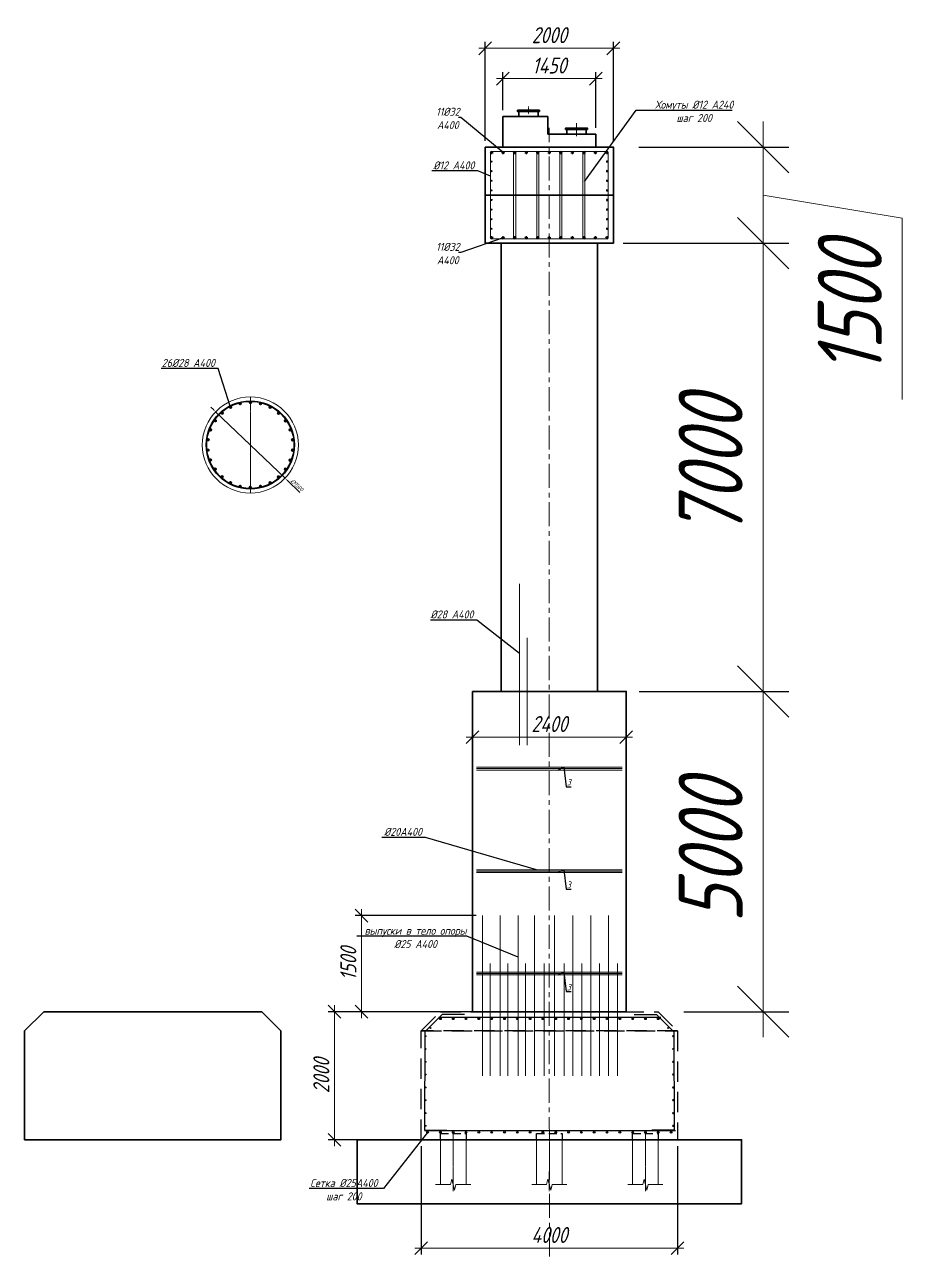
# Model space of a CAD drawing. Header units: millimetres. Extents: x 263685 to 14136308, y -2404013 to 2433772.
# Drawn here: x 6582656 to 6596354, y 157773 to 177007 of the extents above; entities that cross this region are included whole.
import ezdxf
from ezdxf import colors
from ezdxf.entities.mleader import LeaderData, LeaderLine
from ezdxf.math import Vec2, Vec3

# ---------------------------------------------------------------- set-up
doc = ezdxf.new("R2010")
doc.units = ezdxf.units.MM
doc.linetypes.add('невидимая', pattern=[9.525, 6.35, -3.175])
doc.linetypes.add('осевая', pattern=[2, 1.25, -0.25, 0.25, -0.25])
for name, color, linetype, lineweight in [('1-Бетон', 106, 'Continuous', 35), ('ИС_АРМ_d12_A240', 4, 'Continuous', 30), ('ИС_Арматура', 1, 'Continuous', 35), ('ИС_Мвн', 3, 'Continuous', 18), ('ИС_ОПОР_Wide_раб.арматура', 6, 'Continuous', 50), ('ИС_ОПОР_Тон', 3, 'Continuous', 18), ('ИС_Ось', 3, 'осевая', 18), ('ИС_Размер', 3, 'Continuous', 18), ('ИС_Размеры', 3, 'Continuous', 18), ('ИС_РЗМ', 3, 'Continuous', 18), ('ИС_Тон', 3, 'Continuous', 18), ('ИС_Тонкая', 3, 'Continuous', 18), ('Тонкая', 3, 'Continuous', 15)]:
    doc.layers.add(name, color=color, linetype=linetype, lineweight=lineweight)
doc.layers.add('ИС_Невидимая', color=4, linetype='невидимая')
doc.styles.add('0', font='isocpeur.ttf', dxfattribs={"width": 0.8, "oblique": 15})
doc.styles.add('ROMANS', font='isocpeur.ttf', dxfattribs={"width": 0.9, "oblique": 15})
doc.dimstyles.new('25$3', dxfattribs={"dimscale": 25, "dimtxt": 2.5, "dimasz": 2, "dimexe": 1, "dimexo": 1, "dimgap": 0.8, "dimtad": 1, "dimdec": 0, "dimzin": 0, "dimdsep": 46, "dimtxsty": '0', "dimcen": 0.09, "dimdle": 1, "dimclrd": 3, "dimclre": 3, "dimclrt": 4, "dimadec": 4, "dimazin": 0, "dimtfac": 1, "dimtdec": 0, "dimtmove": 1, "dimatfit": 2, "dimfxl": 1, "dimtolj": 1, "dimtzin": 0, "dimlwd": -1, "dimarcsym": 0})
doc.dimstyles.new('М100', dxfattribs={"dimscale": 100, "dimtxt": 2.5, "dimasz": 2, "dimexe": 1, "dimexo": 1, "dimgap": 0.8, "dimtad": 1, "dimdec": 0, "dimzin": 0, "dimdsep": 46, "dimtxsty": '0', "dimblk": 'OBLIQUE', "dimcen": 0.09, "dimdle": 1, "dimclrd": 256, "dimclre": 256, "dimclrt": 256, "dimadec": 4, "dimazin": 0, "dimtfac": 1, "dimtdec": 0, "dimtmove": 1, "dimatfit": 2, "dimfxl": 1, "dimtolj": 1, "dimtzin": 0, "dimlwd": -1, "dimarcsym": 0})
doc.dimstyles.new('М400нов', dxfattribs={"dimscale": 400, "dimtxt": 2.5, "dimasz": 2, "dimexe": 1, "dimexo": 1, "dimgap": 0.8, "dimtad": 1, "dimdec": 0, "dimzin": 0, "dimdsep": 46, "dimtxsty": '0', "dimblk": 'OBLIQUE', "dimcen": 0.09, "dimdle": 1, "dimclrd": 256, "dimclre": 256, "dimclrt": 256, "dimadec": 4, "dimazin": 0, "dimtfac": 1, "dimtdec": 0, "dimtmove": 1, "dimatfit": 2, "dimfxl": 1, "dimtolj": 1, "dimtzin": 0, "dimlwd": -1, "dimarcsym": 0})

# ---------------------------------------------------------------- blocks, each defined once
blk = doc.blocks.new('_OBLIQUE')
at = {"color": 0, "linetype": 'ByBlock', "lineweight": -2}
blk.add_line((0.5, 0.5), (-0.5, -0.5), dxfattribs=at)
blk = doc.blocks.new('*D714')
at = {"layer": 'Defpoints', "color": 0, "linetype": 'Continuous', "transparency": 16777216}
for p in [(6591844, 173594), (6591845, 166594), (6594181, 166594)]:
    blk.add_point(p, dxfattribs=at)
at = {"layer": 'ИС_Размер', "transparency": 16777216}
blk.add_line((6594181, 173994), (6594181, 166194), dxfattribs=at)
at = {"layer": 'ИС_Размер', "lineweight": -2, "transparency": 16777216}
for p, q in [((6592244, 173594), (6594581, 173594)), ((6592245, 166594), (6594581, 166594))]:
    blk.add_line(p, q, dxfattribs=at)
at = {"layer": 'ИС_Размер', "linetype": 'Continuous', "transparency": 16777216, "xscale": 800, "yscale": 800, "zscale": 800}
for p, rotation in [((6594181, 173594), 90), ((6594181, 166594), 270)]:
    blk.add_blockref('_OBLIQUE', p, dxfattribs=dict(at, rotation=rotation))
at = {"layer": 'ИС_Размер', "linetype": 'Continuous', "transparency": 16777216, "insert": (6593361, 170094), "char_height": 1000, "attachment_point": 5, "rotation": 90, "style": '0'}
blk.add_mtext('\\A1;7000', dxfattribs=at)
blk = doc.blocks.new('*D715')
at = {"layer": 'Defpoints', "color": 0, "linetype": 'Continuous', "transparency": 16777216}
for p in [(6592344, 166594), (6592545, 161594), (6594181, 161594)]:
    blk.add_point(p, dxfattribs=at)
at = {"layer": 'ИС_Размер', "transparency": 16777216}
blk.add_line((6594181, 166994), (6594181, 161194), dxfattribs=at)
at = {"layer": 'ИС_Размер', "lineweight": -2, "transparency": 16777216}
for p, q in [((6592744, 166594), (6594581, 166594)), ((6592945, 161594), (6594581, 161594))]:
    blk.add_line(p, q, dxfattribs=at)
at = {"layer": 'ИС_Размер', "linetype": 'Continuous', "transparency": 16777216, "xscale": 800, "yscale": 800, "zscale": 800}
for p, rotation in [((6594181, 166594), 90), ((6594181, 161594), 270)]:
    blk.add_blockref('_OBLIQUE', p, dxfattribs=dict(at, rotation=rotation))
at = {"layer": 'ИС_Размер', "linetype": 'Continuous', "transparency": 16777216, "insert": (6593361, 164094), "char_height": 1000, "attachment_point": 5, "rotation": 90, "style": '0'}
blk.add_mtext('\\A1;5000', dxfattribs=at)
blk = doc.blocks.new('*D716')
at = {"layer": 'Defpoints', "color": 0, "linetype": 'Continuous', "transparency": 16777216}
for p in [(6591844, 175094), (6591595, 173594), (6594181, 173594)]:
    blk.add_point(p, dxfattribs=at)
at = {"layer": 'ИС_Размер', "transparency": 16777216}
for p, q in [((6594181, 175494), (6594181, 173194)), ((6594181, 174344), (6596354, 173984)), ((6596354, 173984), (6596354, 171156))]:
    blk.add_line(p, q, dxfattribs=at)
at = {"layer": 'ИС_Размер', "lineweight": -2, "transparency": 16777216}
for p, q in [((6592244, 175094), (6594581, 175094)), ((6591995, 173594), (6594581, 173594))]:
    blk.add_line(p, q, dxfattribs=at)
at = {"layer": 'ИС_Размер', "linetype": 'Continuous', "transparency": 16777216, "xscale": 800, "yscale": 800, "zscale": 800}
for p, rotation in [((6594181, 175094), 90), ((6594181, 173594), 270)]:
    blk.add_blockref('_OBLIQUE', p, dxfattribs=dict(at, rotation=rotation))
at = {"layer": 'ИС_Размер', "linetype": 'Continuous', "transparency": 16777216, "insert": (6595534, 172570), "char_height": 1000, "attachment_point": 5, "rotation": 90, "style": '0'}
blk.add_mtext('\\A1;1500', dxfattribs=at)
blk = doc.blocks.new('*D717')
at = {"layer": 'Defpoints', "color": 0, "linetype": 'Continuous', "transparency": 16777216}
for p in [(6588845, 159595), (6592845, 159594), (6592845, 157902)]:
    blk.add_point(p, dxfattribs=at)
at = {"layer": 'ИС_Размер', "lineweight": -2, "transparency": 16777216}
for p, q in [((6588845, 159495), (6588845, 157802)), ((6592845, 159494), (6592845, 157802))]:
    blk.add_line(p, q, dxfattribs=at)
at = {"layer": 'ИС_Размер', "transparency": 16777216}
blk.add_line((6588745, 157902), (6592945, 157902), dxfattribs=at)
at = {"layer": 'ИС_Размер', "linetype": 'Continuous', "transparency": 16777216, "xscale": 200, "yscale": 200, "zscale": 200, "rotation": 180}
blk.add_blockref('_OBLIQUE', (6588845, 157902), dxfattribs=at)
at = {"layer": 'ИС_Размер', "linetype": 'Continuous', "transparency": 16777216, "xscale": 200, "yscale": 200, "zscale": 200}
blk.add_blockref('_OBLIQUE', (6592845, 157902), dxfattribs=at)
at = {"layer": 'ИС_Размер', "linetype": 'Continuous', "transparency": 16777216, "insert": (6590845, 158107), "char_height": 250, "attachment_point": 5, "style": '0'}
blk.add_mtext('\\A1;4000', dxfattribs=at)
blk = doc.blocks.new('*D798')
at = {"layer": 'Defpoints', "color": 0, "transparency": 16777216}
for p in [(6585637, 170962), (6586720, 169925)]:
    blk.add_point(p, dxfattribs=at)
at = {"layer": 'ИС_РЗМ', "color": 3, "transparency": 16777216}
for p, q in [((6585601, 170997), (6585564, 171032)), ((6585637, 170962), (6586720, 169925)), ((6586952, 169702), (6586756, 169890))]:
    blk.add_line(p, q, dxfattribs=at)
for points in [[(6585606, 171003), (6585595, 170991), (6585637, 170962)], [(6586762, 169896), (6586750, 169884), (6586720, 169925)]]:
    blk.add_solid(points, dxfattribs=at)
at = {"layer": 'ИС_РЗМ', "color": 4, "transparency": 16777216, "insert": (6586907, 169816), "char_height": 62.5, "attachment_point": 5, "rotation": 316.2231, "style": '0'}
blk.add_mtext('\\A1;∅1500', dxfattribs=at)
blk = doc.blocks.new('*U517')
at = {"layer": 'ИС_Арматура', "ltscale": 1000}
h = blk.add_hatch(dxfattribs=at)
h.set_pattern_fill('AR-RROOF', color=256, scale=0.1, angle=20)
h.set_pattern_definition([(20, (7315.31553, 9481.92542), (0.1725303622, 0.1692136936), [1.5, -0.2, 0.5, -0.1]), (20, (7315.42341, 9482.0179), (-0.1394579411, 0.0907771042), [0.3, -0.033, 0.6, -0.075]), (20, (7315.333445, 9482.0224), (0.4657248132, 0.24080988012), [0.8, -0.14, 0.4, -0.1])])
h.paths.add_polyline_path([(14, 0, 1), (-14, 0, 1)])
at = {"layer": 'Defpoints', "ltscale": 1000}
blk.add_circle((0, 0), 15.2, dxfattribs=at)
at = {"layer": 'ИС_Арматура', "ltscale": 1000}
blk.add_circle((0, 0), 14, dxfattribs=at)
blk = doc.blocks.new('*U518')
at = {"layer": '1-Бетон', "color": 0, "linetype": 'ByBlock', "lineweight": -2, "transparency": 16777216}
for p, rotation in [((6584115, 169452), 27.69230769230766), ((6584265, 169508), 13.84615384615385), ((6584583, 169508), 346.1538461538462), ((6584733, 169451), 332.3076923076924), ((6583877, 169241), 55.38461538461539), ((6583983, 169361), 41.53846153846152), ((6584865, 169359), 318.4615384615385), ((6584971, 169239), 304.6153846153847), ((6583802, 169099), 69.23076923076923), ((6585045, 169097), 290.7692307692308), ((6583764, 168944), 83.07692307692305), ((6585083, 168942), 276.923076923077), ((6583763, 168783), 96.92307692307689), ((6585083, 168781), 263.0769230769231), ((6583801, 168628), 110.7692307692308), ((6583876, 168486), 124.6153846153846), ((6584970, 168484), 235.3846153846154), ((6585045, 168626), 249.2307692307693), ((6583982, 168366), 138.4615384615385), ((6584863, 168364), 221.5384615384615), ((6584113, 168274), 152.3076923076923), ((6584263, 168217), 166.1538461538462), ((6584422, 168198), 180), ((6584581, 168217), 193.8461538461538), ((6584731, 168273), 207.6923076923077)]:
    blk.add_blockref('*U517', p, dxfattribs=dict(at, rotation=rotation))
blk.add_blockref('*U517', (6584424, 169527), dxfattribs=at)
blk = doc.blocks.new('_None')
blk = doc.blocks.new('*D738')
at = {"layer": 'Defpoints', "color": 0, "linetype": 'Continuous', "transparency": 16777216}
for p in [(6589145, 161594), (6587492, 159594), (6588845, 159594)]:
    blk.add_point(p, dxfattribs=at)
at = {"layer": 'ИС_Размер', "lineweight": -2, "transparency": 16777216}
for p, q in [((6589045, 161594), (6587392, 161594)), ((6588745, 159594), (6587392, 159594))]:
    blk.add_line(p, q, dxfattribs=at)
at = {"layer": 'ИС_Размер', "transparency": 16777216}
blk.add_line((6587492, 161694), (6587492, 159494), dxfattribs=at)
at = {"layer": 'ИС_Размер', "linetype": 'Continuous', "transparency": 16777216, "xscale": 200, "yscale": 200, "zscale": 200}
for p, rotation in [((6587492, 161594), 90), ((6587492, 159594), 270)]:
    blk.add_blockref('_OBLIQUE', p, dxfattribs=dict(at, rotation=rotation))
at = {"layer": 'ИС_Размер', "linetype": 'Continuous', "transparency": 16777216, "insert": (6587287, 160594), "char_height": 250, "attachment_point": 5, "rotation": 90, "style": '0'}
blk.add_mtext('\\A1;2000', dxfattribs=at)
blk = doc.blocks.new('*U521')
at = {"color": 6}
for radius in [7, 6]:
    blk.add_circle((0, 0), radius, dxfattribs=at)
blk = doc.blocks.new('*U522')
at = {"color": 0, "linetype": 'ByBlock', "lineweight": -2, "transparency": 16777216}
for p in [(0, 0), (0, -200), (0, -400), (0, -600), (0, -800), (0, -1000), (0, -1200), (0, -1400)]:
    blk.add_blockref('*U521', p, dxfattribs=at)
blk = doc.blocks.new('*U523')
at = {"color": 1}
for radius in [12.5, 13.5]:
    blk.add_circle((0, 0), radius, dxfattribs=at)
blk = doc.blocks.new('*U524')
at = {"color": 0, "linetype": 'ByBlock', "lineweight": -2, "transparency": 16777216}
for p in [(0, 0), (200, 0), (400, 0), (600, 0), (800, 0), (1000, 0), (1200, 0), (1400, 0), (1600, 0), (1800, 0), (2000, 0), (2200, 0), (2400, 0), (2600, 0), (2800, 0), (3000, 0), (3200, 0), (3400, 0)]:
    blk.add_blockref('*U523', p, dxfattribs=at)
blk = doc.blocks.new('*U525')
at = {"color": 1}
for radius in [12.5, 13.5]:
    blk.add_circle((0, 0), radius, dxfattribs=at)
blk = doc.blocks.new('*U526')
at = {"color": 0, "linetype": 'ByBlock', "lineweight": -2, "transparency": 16777216}
for p in [(0, 0), (200, 0), (400, 0), (600, 0), (800, 0), (1000, 0), (1200, 0), (1400, 0), (1600, 0), (1800, 0), (2000, 0), (2200, 0), (2400, 0), (2600, 0), (2800, 0), (3000, 0), (3200, 0), (3400, 0), (3600, 0), (3800, 0)]:
    blk.add_blockref('*U525', p, dxfattribs=at)
blk = doc.blocks.new('*U446')
at = {"color": 0, "linetype": 'ByBlock', "lineweight": -2}
for p, q in [((0, 0), (-3, 0)), ((6.38, 0), (0, 0)), ((16.26, 0), (9.88, 0)), ((16.26, 0), (19.26, 0))]:
    blk.add_line(p, q, dxfattribs=at)
blk.add_lwpolyline([(9.88, 0), (9, -3.5), (7.25, 3.5), (6.38, 0)], dxfattribs=at)
blk = doc.blocks.new('*U444')
at = {"color": 0, "linetype": 'ByBlock', "lineweight": -2}
for p, q in [((0, 0), (-3, 0)), ((6.38, 0), (0, 0)), ((16.26, 0), (9.88, 0)), ((16.26, 0), (19.26, 0))]:
    blk.add_line(p, q, dxfattribs=at)
blk.add_lwpolyline([(9.88, 0), (9, -3.5), (7.25, 3.5), (6.38, 0)], dxfattribs=at)
blk = doc.blocks.new('*U445')
at = {"color": 0, "linetype": 'ByBlock', "lineweight": -2}
for p, q in [((0, 0), (-3, 0)), ((6.38, 0), (0, 0)), ((16.26, 0), (9.88, 0)), ((16.26, 0), (19.26, 0))]:
    blk.add_line(p, q, dxfattribs=at)
blk.add_lwpolyline([(9.88, 0), (9, -3.5), (7.25, 3.5), (6.38, 0)], dxfattribs=at)
blk = doc.blocks.new('*U489')
at = {"color": 6}
for radius in [7, 6]:
    blk.add_circle((0, 0), radius, dxfattribs=at)
blk = doc.blocks.new('*U490')
at = {"color": 0, "linetype": 'ByBlock', "lineweight": -2, "transparency": 16777216}
for p in [(0, 0), (0, -200), (0, -400), (0, -600), (0, -800), (0, -1000), (0, -1200), (0, -1400)]:
    blk.add_blockref('*U489', p, dxfattribs=at)
blk = doc.blocks.new('*D783')
at = {"layer": 'Defpoints', "color": 0, "linetype": 'Continuous', "transparency": 16777216}
for p in [(6589645, 166594), (6592045, 166594), (6592045, 165881)]:
    blk.add_point(p, dxfattribs=at)
at = {"layer": 'ИС_Размер', "lineweight": -2, "transparency": 16777216}
for p, q in [((6589645, 166494), (6589645, 165781)), ((6592045, 166494), (6592045, 165781))]:
    blk.add_line(p, q, dxfattribs=at)
at = {"layer": 'ИС_Размер', "transparency": 16777216}
blk.add_line((6589545, 165881), (6592145, 165881), dxfattribs=at)
at = {"layer": 'ИС_Размер', "linetype": 'Continuous', "transparency": 16777216, "xscale": 200, "yscale": 200, "zscale": 200, "rotation": 180}
blk.add_blockref('_OBLIQUE', (6589645, 165881), dxfattribs=at)
at = {"layer": 'ИС_Размер', "linetype": 'Continuous', "transparency": 16777216, "xscale": 200, "yscale": 200, "zscale": 200}
blk.add_blockref('_OBLIQUE', (6592045, 165881), dxfattribs=at)
at = {"layer": 'ИС_Размер', "linetype": 'Continuous', "transparency": 16777216, "insert": (6590845, 166086), "char_height": 250, "attachment_point": 5, "style": '0'}
blk.add_mtext('\\A1;2400', dxfattribs=at)
blk = doc.blocks.new('*D705')
at = {"layer": 'Defpoints', "color": 0, "linetype": 'Continuous', "transparency": 16777216}
for p in [(6591844, 176638), (6589844, 175094), (6591844, 175094)]:
    blk.add_point(p, dxfattribs=at)
at = {"layer": 'ИС_Размер', "transparency": 16777216}
blk.add_line((6589744, 176638), (6591944, 176638), dxfattribs=at)
at = {"layer": 'ИС_Размер', "lineweight": -2, "transparency": 16777216}
for p, q in [((6589844, 175194), (6589844, 176738)), ((6591844, 175194), (6591844, 176738))]:
    blk.add_line(p, q, dxfattribs=at)
at = {"layer": 'ИС_Размер', "linetype": 'Continuous', "transparency": 16777216, "xscale": 200, "yscale": 200, "zscale": 200, "rotation": 180}
blk.add_blockref('_OBLIQUE', (6589844, 176638), dxfattribs=at)
at = {"layer": 'ИС_Размер', "linetype": 'Continuous', "transparency": 16777216, "xscale": 200, "yscale": 200, "zscale": 200}
blk.add_blockref('_OBLIQUE', (6591844, 176638), dxfattribs=at)
at = {"layer": 'ИС_Размер', "linetype": 'Continuous', "transparency": 16777216, "insert": (6590844, 176843), "char_height": 250, "attachment_point": 5, "style": '0'}
blk.add_mtext('\\A1;2000', dxfattribs=at)
blk = doc.blocks.new('*D785')
at = {"layer": 'Defpoints', "color": 0, "linetype": 'Continuous', "transparency": 16777216}
for p in [(6589802, 163094), (6587913, 161594), (6589802, 161594)]:
    blk.add_point(p, dxfattribs=at)
at = {"layer": 'ИС_Размер', "transparency": 16777216}
blk.add_line((6587913, 163194), (6587913, 161494), dxfattribs=at)
at = {"layer": 'ИС_Размер', "lineweight": -2, "transparency": 16777216}
for p, q in [((6589702, 163094), (6587813, 163094)), ((6589702, 161594), (6587813, 161594))]:
    blk.add_line(p, q, dxfattribs=at)
at = {"layer": 'ИС_Размер', "linetype": 'Continuous', "transparency": 16777216, "xscale": 200, "yscale": 200, "zscale": 200}
for p, rotation in [((6587913, 163094), 90), ((6587913, 161594), 270)]:
    blk.add_blockref('_OBLIQUE', p, dxfattribs=dict(at, rotation=rotation))
at = {"layer": 'ИС_Размер', "linetype": 'Continuous', "transparency": 16777216, "insert": (6587708, 162344), "char_height": 250, "attachment_point": 5, "rotation": 90, "style": '0'}
blk.add_mtext('\\A1;1500', dxfattribs=at)
blk = doc.blocks.new('A$Ca08b061d')
at = {"layer": 'ИС_ОПОР_Wide_раб.арматура'}
h = blk.add_hatch(color=256, dxfattribs=at)
h.dxf.hatch_style = 1
edge = h.paths.add_edge_path()
edge.add_arc((0, 0), 11, 0, 360)
at = {"layer": 'Defpoints'}
blk.add_circle((0, 0), 12, dxfattribs=at)
at = {"layer": 'ИС_ОПОР_Wide_раб.арматура'}
blk.add_circle((0, 0), 11, dxfattribs=at)
blk = doc.blocks.new('*U499')
at = {"color": 1}
blk.add_blockref('A$Ca08b061d', (0, 0), dxfattribs=at)
blk = doc.blocks.new('*U500')
at = {"color": 0, "linetype": 'ByBlock', "lineweight": -2, "transparency": 16777216}
for p in [(0, 0), (180, 0), (360, 0), (540, 0), (720, 0), (900, 0), (1080, 0), (1260, 0), (1440, 0), (1620, 0), (1800, 0)]:
    blk.add_blockref('*U499', p, dxfattribs=at)
blk = doc.blocks.new('*U501')
at = {"color": 1}
blk.add_blockref('A$Ca08b061d', (0, 0), dxfattribs=at)
blk = doc.blocks.new('*U502')
at = {"color": 0, "linetype": 'ByBlock', "lineweight": -2, "transparency": 16777216}
for p in [(0, 0), (180, 0), (360, 0), (540, 0), (720, 0), (900, 0), (1080, 0), (1260, 0), (1440, 0), (1620, 0), (1800, 0)]:
    blk.add_blockref('*U501', p, dxfattribs=at)
blk = doc.blocks.new('*U503')
at = {"color": 1}
blk.add_circle((0, 0), 8, dxfattribs=at)
blk = doc.blocks.new('*U504')
at = {"color": 0, "linetype": 'ByBlock', "lineweight": -2, "transparency": 16777216}
for p in [(0, 1050), (0, 900), (0, 750), (0, 600), (0, 450), (0, 300), (0, 150), (0, 0)]:
    blk.add_blockref('*U503', p, dxfattribs=at)
blk = doc.blocks.new('*U505')
at = {"color": 1}
blk.add_circle((0, 0), 8, dxfattribs=at)
blk = doc.blocks.new('*U506')
at = {"color": 0, "linetype": 'ByBlock', "lineweight": -2, "transparency": 16777216}
for p in [(0, 1050), (0, 900), (0, 750), (0, 600), (0, 450), (0, 300), (0, 150), (0, 0)]:
    blk.add_blockref('*U505', p, dxfattribs=at)
blk = doc.blocks.new('*D806')
at = {"layer": 'Defpoints', "color": 0, "linetype": 'Continuous', "transparency": 16777216}
for p in [(6591569, 176164), (6590119, 175570), (6591569, 175294)]:
    blk.add_point(p, dxfattribs=at)
at = {"layer": 'ИС_Размер', "lineweight": -2, "transparency": 16777216}
for p, q in [((6590119, 175670), (6590119, 176264)), ((6591569, 175394), (6591569, 176264))]:
    blk.add_line(p, q, dxfattribs=at)
at = {"layer": 'ИС_Размер', "transparency": 16777216}
blk.add_line((6590019, 176164), (6591669, 176164), dxfattribs=at)
at = {"layer": 'ИС_Размер', "linetype": 'Continuous', "transparency": 16777216, "xscale": 200, "yscale": 200, "zscale": 200, "rotation": 180}
blk.add_blockref('_OBLIQUE', (6590119, 176164), dxfattribs=at)
at = {"layer": 'ИС_Размер', "linetype": 'Continuous', "transparency": 16777216, "xscale": 200, "yscale": 200, "zscale": 200}
blk.add_blockref('_OBLIQUE', (6591569, 176164), dxfattribs=at)
at = {"layer": 'ИС_Размер', "linetype": 'Continuous', "transparency": 16777216, "insert": (6590844, 176369), "char_height": 250, "attachment_point": 5, "style": '0'}
blk.add_mtext('\\A1;1450', dxfattribs=at)

msp = doc.modelspace()

# ---------------------------------------------------------------- linework, layer by layer
at = {"color": 6}
for points in [[(6589520.351, 161549.3773), (6589170.351, 161549.3773), (6588899.3812, 161278.3514), (6588894.6383, 159744.4082), (6589244.6383, 159744.4082)], [(6592168.9301, 161549.4915), (6592518.9301, 161549.5217), (6592789.9233, 161278.5193), (6592794.7985, 159744.5764), (6592444.7985, 159744.5462)]]:
    msp.add_lwpolyline(points, dxfattribs=at)
at = {"color": 1}
for points in [[(6589119.9253, 161510.8773), (6592586.14, 161510.8773)], [(6588894.7574, 159739.4044), (6592814.72, 159739.0782)]]:
    msp.add_lwpolyline(points, dxfattribs=at)
at = {"color": 6}
for centre in [(6588989.9754, 161339.2628), (6592699.3238, 161339.4229)]:
    msp.add_circle(centre, 7, dxfattribs=at)
at = {"layer": '1-Бетон'}
for points in [[(6590689.3039, 175650.0053), (6590349.3039, 175650.0053), (6590349.3039, 175670.0053), (6590689.3039, 175670.0053)], [(6590669.3039, 175650.0053), (6590369.3039, 175650.0053), (6590369.3039, 175570.4269), (6590669.3039, 175570.4269)], [(6591439.3237, 175372.4086), (6591099.3237, 175372.4086), (6591099.3237, 175392.4086), (6591439.3237, 175392.4086)], [(6591419.3237, 175294.4086), (6591119.3237, 175294.4086), (6591119.3237, 175372.4086), (6591419.3237, 175372.4086)], [(6589844.0437, 175094.4086), (6591844.1098, 175094.4086), (6591844.1098, 173594.4086), (6589844.0437, 173594.4086)], [(6589644.5536, 166594.4086), (6592044.5536, 166594.4086), (6592044.6383, 161594.3579), (6589644.6383, 161594.3579)]]:
    msp.add_lwpolyline(points, close=True, dxfattribs=at)
for points in [[(6590119.3168, 175094.4086), (6590119.3039, 175570.4269), (6590819.298, 175570.4269), (6590819.298, 175294.4086)], [(6590819.298, 175294.4086), (6591569.0264, 175294.4086), (6591569.0134, 175094.4086), (6590119.3168, 175094.4086), (6590119.3168, 175094.4086)], [(6589844.0437, 174344.4086), (6591844.1098, 174344.4086)], [(6591594.9081, 173594.4086), (6591594.5536, 166594.4086), (6590094.5536, 166594.4086), (6590094.9081, 173594.4086)], [(6582655.8702, 161294.381), (6582955.857, 161594.3773), (6586356.3909, 161594.3802), (6586655.8702, 161294.3773), (6586655.9451, 159594.3773), (6582655.9451, 159594.8931), (6582655.9467, 161294.381)]]:
    msp.add_lwpolyline(points, dxfattribs=at)
at = {"layer": '1-Бетон', "color": 5}
msp.add_lwpolyline([(6587844.0338, 159594.3773), (6593844.1202, 159594.3773), (6593844.1202, 158594.3773), (6587844.0338, 158594.3773)], close=True, dxfattribs=at)
at = {"layer": 'ИС_АРМ_d12_A240'}
for radius in [690, 680]:
    msp.add_circle((6586178.1452, 170443.5338), radius, dxfattribs=at)
at = {"layer": 'ИС_Невидимая', "ltscale": 50}
for points in [[(6592844.6515, 161294.3773), (6588844.6515, 161294.381), (6589144.6383, 161594.3773), (6592545.1722, 161594.3802)], [(6592844.7264, 159594.3773), (6588844.7264, 159594.3773), (6588844.6515, 161294.381), (6592844.6515, 161294.3773)]]:
    msp.add_lwpolyline(points, close=True, dxfattribs=at)
at = {"layer": 'ИС_Невидимая', "ltscale": 20}
for points in [[(6589144.7301, 159594.3592), (6589144.7301, 159694.3592), (6589544.6967, 159694.4114), (6589544.6967, 159594.4114)], [(6590644.7301, 159594.3592), (6590644.7301, 159694.3592), (6591044.6967, 159694.4114), (6591044.6967, 159594.4114)], [(6592144.7301, 159594.3592), (6592144.7301, 159694.3592), (6592544.6967, 159694.4114), (6592544.6967, 159594.4114)]]:
    msp.add_lwpolyline(points, dxfattribs=at)
at = {"layer": 'ИС_ОПОР_Тон', "ltscale": 500}
for points in [[(6589144.7096, 158893.8103), (6589144.7301, 159594.3552)], [(6589544.6967, 159594.3552), (6589544.6967, 158893.8103)], [(6590644.7096, 158893.8103), (6590644.7301, 159594.3552)], [(6591044.6967, 159594.3552), (6591044.6967, 158893.8103)], [(6592144.7096, 158893.8103), (6592144.7301, 159594.3552)], [(6592544.6967, 159594.3552), (6592544.6967, 158893.8103)]]:
    msp.add_lwpolyline(points, dxfattribs=at)
at = {"layer": 'ИС_Ось', "ltscale": 20}
msp.add_line((6586178.3391, 171193.5338, 0), (6586178.3391, 169693.5338, 0), dxfattribs=at)
at = {"layer": 'ИС_Ось', "ltscale": 10}
msp.add_lwpolyline([(6590519.0437, 175730.0692), (6590519.0437, 175606.7846)], dxfattribs=at)
at = {"layer": 'ИС_Ось'}
msp.add_lwpolyline([(6591269.4521, 175469.065), (6591269.4521, 175263.8707)], dxfattribs=at)
at = {"layer": 'ИС_Ось', "ltscale": 300}
msp.add_lwpolyline([(6590844.8066, 157773.3697), (6590844.0303, 175398.3256)], dxfattribs=at)
at = {"layer": 'ИС_Ось', "ltscale": 20}
for points in [[(6589344.7134, 159694.3853), (6589344.7032, 158793.8229)], [(6592344.7134, 159694.3853), (6592344.7032, 158793.8229)], [(6590844.7264, 159594.3773), (6590844.7032, 158793.8229)]]:
    msp.add_lwpolyline(points, dxfattribs=at)
msp.add_circle((6586178.1452, 170443.5338), 685, dxfattribs=at)
at = {"layer": 'ИС_Размеры'}
for points in [[(6589927.2184, 174344.4086), (6589927.2184, 173677.4172, 0.4142135624), (6589942.2184, 173662.4172), (6590124.1061, 173663.4773), (6590305.9937, 173662.4172, 0.4142135624), (6590320.9937, 173677.4172), (6590320.9937, 174344.4086), (6590320.9937, 175011.4, 0.4142135624), (6590305.9937, 175026.4), (6590124.1061, 175025.3398), (6589942.2184, 175026.4, 0.4142135624), (6589927.2184, 175011.4)], [(6590287.2184, 174344.4086), (6590287.2184, 173677.4172, 0.4142135624), (6590302.2184, 173662.4172), (6590484.1061, 173663.4773), (6590665.9937, 173662.4172, 0.4142135624), (6590680.9937, 173677.4172), (6590680.9937, 174344.4086), (6590680.9937, 175011.4, 0.4142135624), (6590665.9937, 175026.4), (6590484.1061, 175025.3398), (6590302.2184, 175026.4, 0.4142135624), (6590287.2184, 175011.4)], [(6590647.2184, 174344.4086), (6590647.2184, 173677.4172, 0.4142135624), (6590662.2184, 173662.4172), (6590844.1061, 173663.4773), (6591025.9937, 173662.4172, 0.4142135624), (6591040.9937, 173677.4172), (6591040.9937, 174344.4086), (6591040.9937, 175011.4, 0.4142135624), (6591025.9937, 175026.4), (6590844.1061, 175025.3398), (6590662.2184, 175026.4, 0.4142135624), (6590647.2184, 175011.4)], [(6591007.2184, 174344.4086), (6591007.2184, 173677.4172, 0.4142135624), (6591022.2184, 173662.4172), (6591204.1061, 173663.4773), (6591385.9937, 173662.4172, 0.4142135624), (6591400.9937, 173677.4172), (6591400.9937, 174344.4086), (6591400.9937, 175011.4, 0.4142135624), (6591385.9937, 175026.4), (6591204.1061, 175025.3398), (6591022.2184, 175026.4, 0.4142135624), (6591007.2184, 175011.4)], [(6591367.2184, 174344.4086), (6591367.2184, 173677.4172, 0.4142135624), (6591382.2184, 173662.4172), (6591564.1061, 173663.4773), (6591745.9937, 173662.4172, 0.4142135624), (6591760.9937, 173677.4172), (6591760.9937, 174344.4086), (6591760.9937, 175011.4, 0.4142135624), (6591745.9937, 175026.4), (6591564.1061, 175025.3398), (6591382.2184, 175026.4, 0.4142135624), (6591367.2184, 175011.4)]]:
    msp.add_lwpolyline(points, format="xyb", close=True, dxfattribs=at)
at = {"layer": 'ИС_Тон'}
msp.add_circle((6586178.1452, 170443.5338), 750, dxfattribs=at)
at = {"layer": 'Тонкая', "color": 6}
for p, q in [((6590380.9024, 165754.4086), (6590380.9024, 168274.4086)), ((6590498.3471, 165754.4086), (6590498.3471, 167434.4086)), ((6589801.7693, 160594.3579), (6589801.7693, 163094.3579)), ((6590079.7693, 160594.3579), (6590079.7693, 163094.3579)), ((6590357.7693, 160594.3579), (6590357.7693, 163094.3579)), ((6590614.0703, 160594.3579), (6590614.0703, 163094.3579)), ((6590922.9626, 160594.3579), (6590922.9626, 163094.3579)), ((6591212.7732, 160594.3579), (6591212.7732, 163094.3579)), ((6591490.7732, 160594.3579), (6591490.7732, 163094.3579)), ((6591768.7732, 160594.3579), (6591768.7732, 163094.3579)), ((6589919.2141, 160594.3579), (6589919.2141, 162344.3579)), ((6590197.2141, 160594.3579), (6590197.2141, 162344.3579)), ((6590475.2141, 160594.3579), (6590475.2141, 162344.3579)), ((6590766.2682, 160594.3579), (6590766.2682, 162344.3579)), ((6591074.0644, 160594.3579), (6591074.0644, 162344.3579)), ((6591352.0644, 160594.3579), (6591352.0644, 162344.3579)), ((6591630.0644, 160594.3579), (6591630.0644, 162344.3579)), ((6591908.0644, 160594.3579), (6591908.0644, 162344.3579))]:
    msp.add_line(p, q, dxfattribs=at)
at = {"layer": 'Тонкая', "color": 4}
for p, q in [((6589706.4702, 165411.3579), (6591982.4702, 165411.3579)), ((6589706.4712, 165389.3579), (6591982.4712, 165389.3579)), ((6589706.4722, 165367.3579), (6591982.4722, 165367.3579)), ((6589706.5407, 163811.3579), (6591982.5407, 163811.3579)), ((6589706.5417, 163789.3579), (6591982.5417, 163789.3579)), ((6589706.5426, 163767.3579), (6591982.5426, 163767.3579)), ((6589706.6112, 162211.3579), (6591982.6112, 162211.3579)), ((6589706.6121, 162189.3579), (6591982.6121, 162189.3579)), ((6589706.6131, 162167.3579), (6591982.6131, 162167.3579))]:
    msp.add_line(p, q, dxfattribs=at)

# ---------------------------------------------------------------- block references
at = {"xscale": -1}
for name, p, rotation in [('*U502', (6589944.1061, 175009.4072), 180), ('*U490', (6592775.6099, 161211.5464), 0.004943568435651357)]:
    msp.add_blockref(name, p, dxfattribs=dict(at, rotation=rotation))
at = {"color": 1}
msp.add_blockref('*U504', (6589943.59, 173819.4086), dxfattribs=at)
at = {"color": 1, "xscale": -1}
msp.add_blockref('*U506', (6591744.5635, 173819.4086), dxfattribs=at)
for name, p in [('*U500', (6589944.1061, 173679.4099)), ('*U524', (6589144.6432, 161483.8749)), ('*U522', (6588913.7004, 161211.3798)), ('*U526', (6588944.7214, 159709.4044))]:
    msp.add_blockref(name, p)
at = {"layer": '1-Бетон'}
msp.add_blockref('*U518', (1754.8047, 1580.9983), dxfattribs=at)
at = {"layer": 'ИС_Тонкая', "xscale": 24.62300410485155, "yscale": 24.62300410485155, "zscale": 24.62300410485155}
for name, p in [('*U444', (6589144.4004, 158893.6726)), ('*U446', (6590644.4004, 158893.6726)), ('*U445', (6592144.4004, 158893.6726))]:
    msp.add_blockref(name, p, dxfattribs=at)

# ---------------------------------------------------------------- dimensions: what is measured, and where the dimension line sits
at = {"layer": 'ИС_Размер', "linetype": 'Continuous'}
dim = msp.add_linear_dim(base=(6591844.1098, 176638.3401), p1=(6589844.0437, 175094.4086), p2=(6591844.1098, 175094.4086), dimstyle='М100', dxfattribs=at)
dim.commit()
dim.dimension.update_dxf_attribs({"geometry": '*D705', "text_midpoint": (6590844.0768, 176638.3401), "dimtype": 160})
for base, p1, p2, picture, middle in [((6591569.0264, 176163.6175), (6590119.3039, 175570.4269), (6591569.0264, 175294.4086), '*D806', (6590844.1651, 176368.6175)), ((6592044.5536, 165881.0947), (6589644.5536, 166594.4086), (6592044.5536, 166594.4492), '*D783', (6590844.5536, 166086.0947)), ((6592844.7264, 157901.7299), (6588844.7264, 159594.8931), (6592844.7264, 159594.3773), '*D717', (6590844.7264, 158106.7299))]:
    dim = msp.add_linear_dim(base=base, p1=p1, p2=p2, dimstyle='М100', dxfattribs=at)
    dim.commit()
    dim.dimension.update_dxf_attribs({"geometry": picture, "text_midpoint": middle})
dim = msp.add_linear_dim(base=(6594181.4089, 173594.4212), p1=(6591844.0821, 175094.4086), p2=(6591594.9081, 173594.4212), angle=90, dimstyle='М400нов', dxfattribs=at)
dim.commit()
dim.dimension.update_dxf_attribs({"geometry": '*D716', "text_midpoint": (6596354.328, 173663.6947), "dimtype": 160})
for base, p1, p2, dimstyle, picture, middle in [((6594181.4089, 166594.4086), (6591844.0809, 173594.4086), (6591844.575, 166594.4086), 'М400нов', '*D714', (6593361.4089, 170094.4086)), ((6594181.4089, 161594.3802), (6592344.0377, 166594.3579), (6592545.1498, 161594.3802), 'М400нов', '*D715', (6593361.4089, 164094.3691)), ((6587912.7181, 161594.3778), (6589801.7693, 163094.3579), (6589801.7693, 161594.3778), 'М100', '*D785', (6587707.7181, 162344.3679)), ((6587491.8936, 159594.3773), (6589144.6383, 161594.3773), (6588844.7264, 159594.3773), 'М100', '*D738', (6587286.8936, 160594.3773))]:
    dim = msp.add_linear_dim(base=base, p1=p1, p2=p2, angle=90, dimstyle=dimstyle, dxfattribs=at)
    dim.commit()
    dim.dimension.update_dxf_attribs({"geometry": picture, "text_midpoint": middle})
at = {"layer": 'ИС_РЗМ'}
dim = msp.add_diameter_dim_2p(p1=(6585636.6162, 170962.4233), p2=(6586719.6742, 169924.6443), dimstyle='25$3', dxfattribs=at)
dim.commit()
dim.dimension.update_dxf_attribs({"geometry": '*D798', "text_midpoint": (6586907.3904, 169815.7554)})

# ---------------------------------------------------------------- leaders
at = {"layer": 'ИС_Мвн', "linetype": 'Continuous'}
ml = msp.add_multileader_mtext('Standard', dxfattribs=at)
ml.set_content('3', color=4, style='ROMANS')
ml.set_leader_properties(color=256)
ml.set_arrow_properties(name='NONE')
ml.build(insert=Vec2(0, 0))
ml.multileader.update_dxf_attribs({"text_left_attachment_type": 6, "text_right_attachment_type": 6, "arrow_head_size": 600})
ctx = ml.context
ctx.base_point, ctx.char_height, ctx.arrow_head_size, ctx.plane_origin = Vec3(6591115.6227, 165107.8928), 100, 600, Vec3(6590750.018, 165433.6016)
ctx.left_attachment, ctx.right_attachment = 6, 6
notes = []
notes.append((ctx, [(1, (1, 1, 0), (6591107.6227, 165107.8928), (1, 0), 8, [(2, [(6590984.0707, 165367.3579), (6591018.8747, 165389.3579), (6591068.74, 165411.3579)], 0, [])])]))
ctx.mtext.insert, ctx.mtext.flow_direction = Vec3(6591117.6227, 165227.8928), 5
ml = msp.add_multileader_mtext('Standard', dxfattribs=at)
ml.set_content('3', color=4, style='ROMANS')
ml.set_leader_properties(color=256)
ml.set_arrow_properties(name='NONE')
ml.build(insert=Vec2(0, 0))
ml.multileader.update_dxf_attribs({"text_left_attachment_type": 6, "text_right_attachment_type": 6, "arrow_head_size": 600})
ctx = ml.context
ctx.base_point, ctx.char_height, ctx.arrow_head_size, ctx.plane_origin = Vec3(6591115.6226, 163507.8928), 100, 600, Vec3(6590750.018, 163833.6016)
ctx.left_attachment, ctx.right_attachment = 6, 6
notes.append((ctx, [(1, (1, 1, 0), (6591107.6226, 163507.8928), (1, 0), 8, [(2, [(6590984.0707, 163767.3579), (6591018.8747, 163789.3579), (6591068.74, 163811.3579)], 0, [])])]))
ctx.mtext.insert, ctx.mtext.flow_direction = Vec3(6591117.6226, 163627.8928), 5
ml = msp.add_multileader_mtext('Standard', dxfattribs=at)
ml.set_content('3', color=4, style='ROMANS')
ml.set_leader_properties(color=256)
ml.set_arrow_properties(name='NONE')
ml.build(insert=Vec2(0, 0))
ml.multileader.update_dxf_attribs({"text_left_attachment_type": 6, "text_right_attachment_type": 6, "arrow_head_size": 600})
ctx = ml.context
ctx.base_point, ctx.char_height, ctx.arrow_head_size, ctx.plane_origin = Vec3(6591115.6226, 161907.8928), 100, 600, Vec3(6590750.018, 162233.6016)
ctx.left_attachment, ctx.right_attachment = 6, 6
notes.append((ctx, [(1, (1, 1, 0), (6591107.6226, 161907.8928), (1, 0), 8, [(2, [(6590984.0707, 162167.3579), (6591018.8747, 162189.3579), (6591068.74, 162211.3579)], 0, [])])]))
ctx.mtext.insert, ctx.mtext.flow_direction = Vec3(6591117.6226, 162027.8928), 5
at = {"layer": 'Тонкая', "color": 3}
ml = msp.add_multileader_mtext('Standard', dxfattribs=at)
ml.set_content('{\\C256;Хомуты %%C12 А240\\Pшаг 200}', color=4, style='ROMANS')
ml.set_leader_properties(color=256)
ml.set_arrow_properties(name='NONE')
ml.build(insert=Vec2(0, 0))
ml.multileader.update_dxf_attribs({"text_left_attachment_type": 6, "text_right_attachment_type": 6, "arrow_head_size": 600})
ctx = ml.context
ctx.base_point, ctx.char_height, ctx.arrow_head_size, ctx.plane_origin = Vec3(6592417.5906, 175670), 125, 600, Vec3(6590599.7645, 175012.0953)
ctx.left_attachment, ctx.right_attachment, ctx.text_align_type = 6, 6, 1
notes.append((ctx, [(0, (1, 1, 0), (6592200, 175670), (1, 0), 217.5906, [(0, [(6591394.6638, 174556.8052)], 0, [])])]))
ctx.mtext.insert, ctx.mtext.defined_height, ctx.mtext.alignment, ctx.mtext.flow_direction = Vec3(6593105.3279, 175820), 121.5312, 2, 5
ml = msp.add_multileader_mtext('Standard', dxfattribs=at)
ml.set_content('11%%C32 A400', color=4, style='ROMANS')
ml.set_leader_properties(color=256)
ml.set_arrow_properties(name='NONE')
ml.build(insert=Vec2(0, 0))
ml.multileader.update_dxf_attribs({"text_left_attachment_type": 6, "text_right_attachment_type": 6, "dogleg_length": 10, "arrow_head_size": 600})
ctx = ml.context
ctx.base_point, ctx.char_height, ctx.arrow_head_size, ctx.plane_origin = Vec3(6589066.7627, 175558.9086), 125, 600, Vec3(6588503.7388, 175313.075)
ctx.left_attachment, ctx.right_attachment, ctx.text_align_type = 6, 6, 1
notes.append((ctx, [(1, (1, 1, 0), (6589463.0063, 175558.9086), (-1, 0), 10, [(0, [(6590124.1061, 175009.4072)], 0, [])])]))
ctx.mtext.insert, ctx.mtext.width, ctx.mtext.alignment, ctx.mtext.flow_direction = Vec3(6589259.8845, 175708.9086), 22.739746, 2, 5
ml = msp.add_multileader_mtext('Standard', dxfattribs=at)
ml.set_content('{\\C256;%%C12 А400 }', color=4, style='ROMANS')
ml.set_leader_properties(color=256)
ml.set_arrow_properties(name='NONE')
ml.build(insert=Vec2(0, 0))
ml.multileader.update_dxf_attribs({"text_left_attachment_type": 6, "text_right_attachment_type": 6, "arrow_head_size": 600})
ctx = ml.context
ctx.base_point, ctx.char_height, ctx.arrow_head_size, ctx.plane_origin = Vec3(6588986.6243, 174721.9026), 125, 600, Vec3(6588541.4078, 175931.6024)
ctx.left_attachment, ctx.right_attachment, ctx.text_align_type = 6, 6, 1
notes.append((ctx, [(1, (1, 1, 0), (6589731.1052, 174721.9026), (-1, 0), 10, [(0, [(6589924.0437, 174641.9086)], 0, [])])]))
ctx.mtext.insert, ctx.mtext.alignment, ctx.mtext.flow_direction = Vec3(6589353.8648, 174871.9026), 2, 5
ml = msp.add_multileader_mtext('Standard', dxfattribs=at)
ml.set_content('11%%C32 A400', color=4, style='ROMANS')
ml.set_leader_properties(color=256)
ml.set_arrow_properties(name='NONE')
ml.build(insert=Vec2(0, 0))
ml.multileader.update_dxf_attribs({"text_left_attachment_type": 6, "text_right_attachment_type": 6, "dogleg_length": 10, "arrow_head_size": 600})
ctx = ml.context
ctx.base_point, ctx.char_height, ctx.arrow_head_size, ctx.plane_origin = Vec3(6589066.7627, 173449.5013), 125, 600, Vec3(6588503.7388, 173203.6678)
ctx.left_attachment, ctx.right_attachment, ctx.text_align_type = 6, 6, 1
notes.append((ctx, [(1, (1, 1, 0), (6589463.0063, 173449.5013), (-1, 0), 10, [(0, [(6590124.1061, 173679.4099)], 0, [])])]))
ctx.mtext.insert, ctx.mtext.width, ctx.mtext.alignment, ctx.mtext.flow_direction = Vec3(6589259.8845, 173599.5013), 22.739746, 2, 5
ml = msp.add_multileader_mtext('Standard', dxfattribs=at)
ml.set_content('{\\C256;26%%C28 А400 }', color=4, style='ROMANS')
ml.set_leader_properties(color=256)
ml.set_arrow_properties(name='NONE')
ml.build(insert=Vec2(0, 0))
ml.multileader.update_dxf_attribs({"text_left_attachment_type": 6, "text_right_attachment_type": 6, "arrow_head_size": 600})
ctx = ml.context
ctx.base_point, ctx.char_height, ctx.arrow_head_size, ctx.plane_origin = Vec3(6584753.4137, 171637.1761), 125, 600, Vec3(6584283.0126, 173085.881)
ctx.left_attachment, ctx.right_attachment, ctx.text_align_type = 6, 6, 1
notes.append((ctx, [(1, (1, 1, 0), (6585675.8947, 171637.1761), (-1, 0), 8, [(0, [(6585870.1857, 171032.6463)], 0, [])])]))
ctx.mtext.insert, ctx.mtext.width, ctx.mtext.alignment, ctx.mtext.flow_direction = Vec3(6585210.6542, 171787.1761), 1163.408554, 2, 5
ml = msp.add_multileader_mtext('Standard', dxfattribs=at)
ml.set_content('{\\C256;%%C28 А400 }', color=4, style='ROMANS')
ml.set_leader_properties(color=256)
ml.set_arrow_properties(name='NONE')
ml.build(insert=Vec2(0, 0))
ml.multileader.update_dxf_attribs({"text_left_attachment_type": 6, "text_right_attachment_type": 6, "arrow_head_size": 600})
ctx = ml.context
ctx.base_point, ctx.char_height, ctx.arrow_head_size, ctx.plane_origin = Vec3(6588946.2571, 167710.0232), 125, 600, Vec3(6588318.356, 169158.728)
ctx.left_attachment, ctx.right_attachment, ctx.text_align_type = 6, 6, 1
notes.append((ctx, [(1, (1, 1, 0), (6589711.2381, 167710.0232), (-1, 0), 8, [(0, [(6590380.9024, 167189.4357)], 0, [])])]))
ctx.mtext.insert, ctx.mtext.width, ctx.mtext.alignment, ctx.mtext.flow_direction = Vec3(6589324.7476, 167860.0232), 1163.408554, 2, 5
ml = msp.add_multileader_mtext('Standard', dxfattribs=at)
ml.set_content('{\\C256;%%C20А400 }', color=4, style='ROMANS')
ml.set_leader_properties(color=256)
ml.set_arrow_properties(name='NONE')
ml.build(insert=Vec2(0, 0))
ml.multileader.update_dxf_attribs({"text_left_attachment_type": 6, "text_right_attachment_type": 6, "arrow_head_size": 600})
ctx = ml.context
ctx.base_point, ctx.char_height, ctx.arrow_head_size, ctx.plane_origin = Vec3(6588215.9547, 164314.7517), 125, 600, Vec3(6588230.2037, 165281.0062)
ctx.left_attachment, ctx.right_attachment, ctx.text_align_type = 6, 6, 1
notes.append((ctx, [(1, (1, 1, 0), (6588913.4356, 164314.7517), (-1, 0), 8, [(0, [(6590645.0069, 163811.3579)], 0, [])])]))
ctx.mtext.insert, ctx.mtext.width, ctx.mtext.alignment, ctx.mtext.flow_direction = Vec3(6588560.6951, 164464.7517), 1163.408554, 2, 5
ml = msp.add_multileader_mtext('Standard', dxfattribs=at)
ml.set_content('{\\C256;выпуски в тело опоры %%C25 А400 }', color=4, style='ROMANS')
ml.set_leader_properties(color=256)
ml.set_arrow_properties(name='NONE')
ml.build(insert=Vec2(0, 0))
ml.multileader.update_dxf_attribs({"text_left_attachment_type": 6, "text_right_attachment_type": 6, "arrow_head_size": 600})
ctx = ml.context
ctx.base_point, ctx.char_height, ctx.arrow_head_size, ctx.plane_origin = Vec3(6587961.6225, 162771.1924), 125, 600, Vec3(6588717.7467, 164219.8973)
ctx.left_attachment, ctx.right_attachment, ctx.text_align_type = 6, 6, 1
notes.append((ctx, [(1, (1, 1, 0), (6589559.6162, 162771.1924), (-1, 0), 8, [(0, [(6590357.7693, 162444.2521)], 0, [])])]))
ctx.mtext.insert, ctx.mtext.width, ctx.mtext.alignment, ctx.mtext.flow_direction = Vec3(6588756.6194, 162921.1924), 1694.855821, 2, 5
ml = msp.add_multileader_mtext('Standard', dxfattribs=at)
ml.set_content('{\\C256;Сетка %%C25А400 \\Pшаг 200 }', color=4, style='ROMANS')
ml.set_leader_properties(color=256)
ml.set_arrow_properties(name='NONE')
ml.build(insert=Vec2(0, 0))
ml.multileader.update_dxf_attribs({"text_left_attachment_type": 6, "text_right_attachment_type": 6, "arrow_head_size": 600})
ctx = ml.context
ctx.base_point, ctx.char_height, ctx.arrow_head_size, ctx.plane_origin = Vec3(6587029.4969, 158831.1193), 125, 600, Vec3(6587331.2314, 160695.2969)
ctx.left_attachment, ctx.right_attachment, ctx.text_align_type = 6, 6, 1
notes.append((ctx, [(1, (1, 1, 0), (6588255.4715, 158831.1193), (-1, 0), 8, [(0, [(6588944.7214, 159709.4044)], 0, [])])]))
ctx.mtext.insert, ctx.mtext.width, ctx.mtext.alignment, ctx.mtext.flow_direction = Vec3(6587638.4842, 158981.1193), 1441.788338, 2, 5
for ctx, leaders in notes:
    for number, flags, end, landing, length, lines in leaders:
        leader = LeaderData()
        leader.index, (leader.has_last_leader_line, leader.has_dogleg_vector, leader.attachment_direction) = number, flags
        leader.last_leader_point, leader.dogleg_vector, leader.dogleg_length = Vec3(end), Vec3(landing), length
        for number, points, colour, breaks in lines:
            line = LeaderLine()
            line.index, line.vertices, line.color, line.breaks = number, Vec3.list(points), colors.encode_raw_color(colour), breaks
            leader.lines.append(line)
        ctx.leaders.append(leader)

doc.saveas('drawing.dxf')
